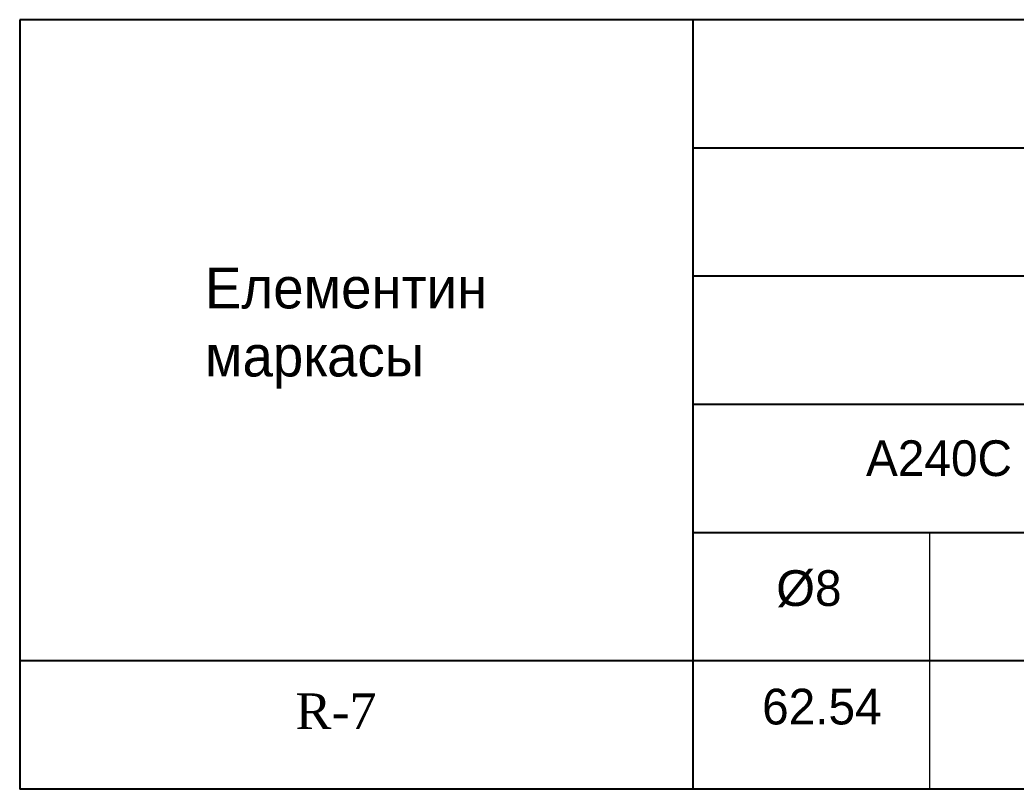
# Model space of a CAD drawing. Header units: millimetres. Extents: x -149347 to 251215, y -2929184 to -2541447.
# Drawn here: x 87979 to 94617, y -2847996 to -2842871 of the extents above; entities that cross this region are included whole.
import ezdxf

# ---------------------------------------------------------------- set-up
doc = ezdxf.new("R2010")
doc.units = ezdxf.units.MM
doc.layers.add('A-Wall', color=7, linetype='Continuous', lineweight=30)
doc.layers.add('APS_MADEIRA', color=35, linetype='Continuous', lineweight=15)
doc.styles.add('A3_Times_AzLat', font='A3TI(LA).TTF')

msp = doc.modelspace()

# ---------------------------------------------------------------- linework, layer by layer
at = {"ltscale": 3}
for p, q in [((105785.04595, -2842870.6319), (87978.78491, -2842870.6319)), ((87978.78491, -2842870.6319), (87978.78491, -2847995.69339)), ((92463.49302, -2842870.6319), (92463.49302, -2847995.69339)), ((103649.47066, -2843724.5428), (92463.49302, -2843724.5428)), ((103649.47066, -2844578.77292), (92463.49302, -2844578.77292)), ((103649.47066, -2845433.00304), (92463.49302, -2845433.00304)), ((103649.47066, -2846287.23315), (92463.49302, -2846287.23315)), ((105785.04595, -2847141.46327), (87978.78491, -2847141.46327)), ((105785.04595, -2847995.69339), (87978.78491, -2847995.69339))]:
    msp.add_line(p, q, dxfattribs=at)
at = {"layer": 'APS_MADEIRA', "color": 7, "lineweight": 15, "ltscale": 25}
for p, q in [((92463.49302, -2846287.23315), (92463.49302, -2847995.69339)), ((94039.38186, -2846287.23315), (94039.38186, -2847995.69339))]:
    msp.add_line(p, q, dxfattribs=at)

# ---------------------------------------------------------------- texts
at = {"color": 0, "lineweight": 0, "attachment_point": 1, "style": 'A3_Times_AzLat'}
for s, insert, char_height, width in [('Елементин\\Pмаркасы', (89212.11496, -2844520.92071), 272, 5180.7666075), ('     А240C', (93174.99886, -2845671.88208), 238, 8275.466212), ('{\\fArial|b0|i0|c204|p32;Ø}8  ', (93018.77089, -2846537.53047), 238, 9423.318476)]:
    msp.add_mtext(s, dxfattribs=dict(at, insert=insert, char_height=char_height, width=width))
at = {"lineweight": 9, "insert": (89815.7019, -2847358.14274), "char_height": 238, "width": 6940.3420685, "attachment_point": 1, "style": 'A3_Times_AzLat'}
msp.add_mtext('{\\fTimes New Roman|b0|i0|c0|p18;R-\\fTimes New Roman|b0|i0|c238|p18;7}', dxfattribs=at)
at = {"layer": 'A-Wall', "color": 0, "insert": (93323.1593, -2847327.15646), "char_height": 238, "width": 19879.9205725, "attachment_point": 2, "style": 'A3_Times_AzLat'}
msp.add_mtext('62.54', dxfattribs=at)

doc.saveas('drawing.dxf')
